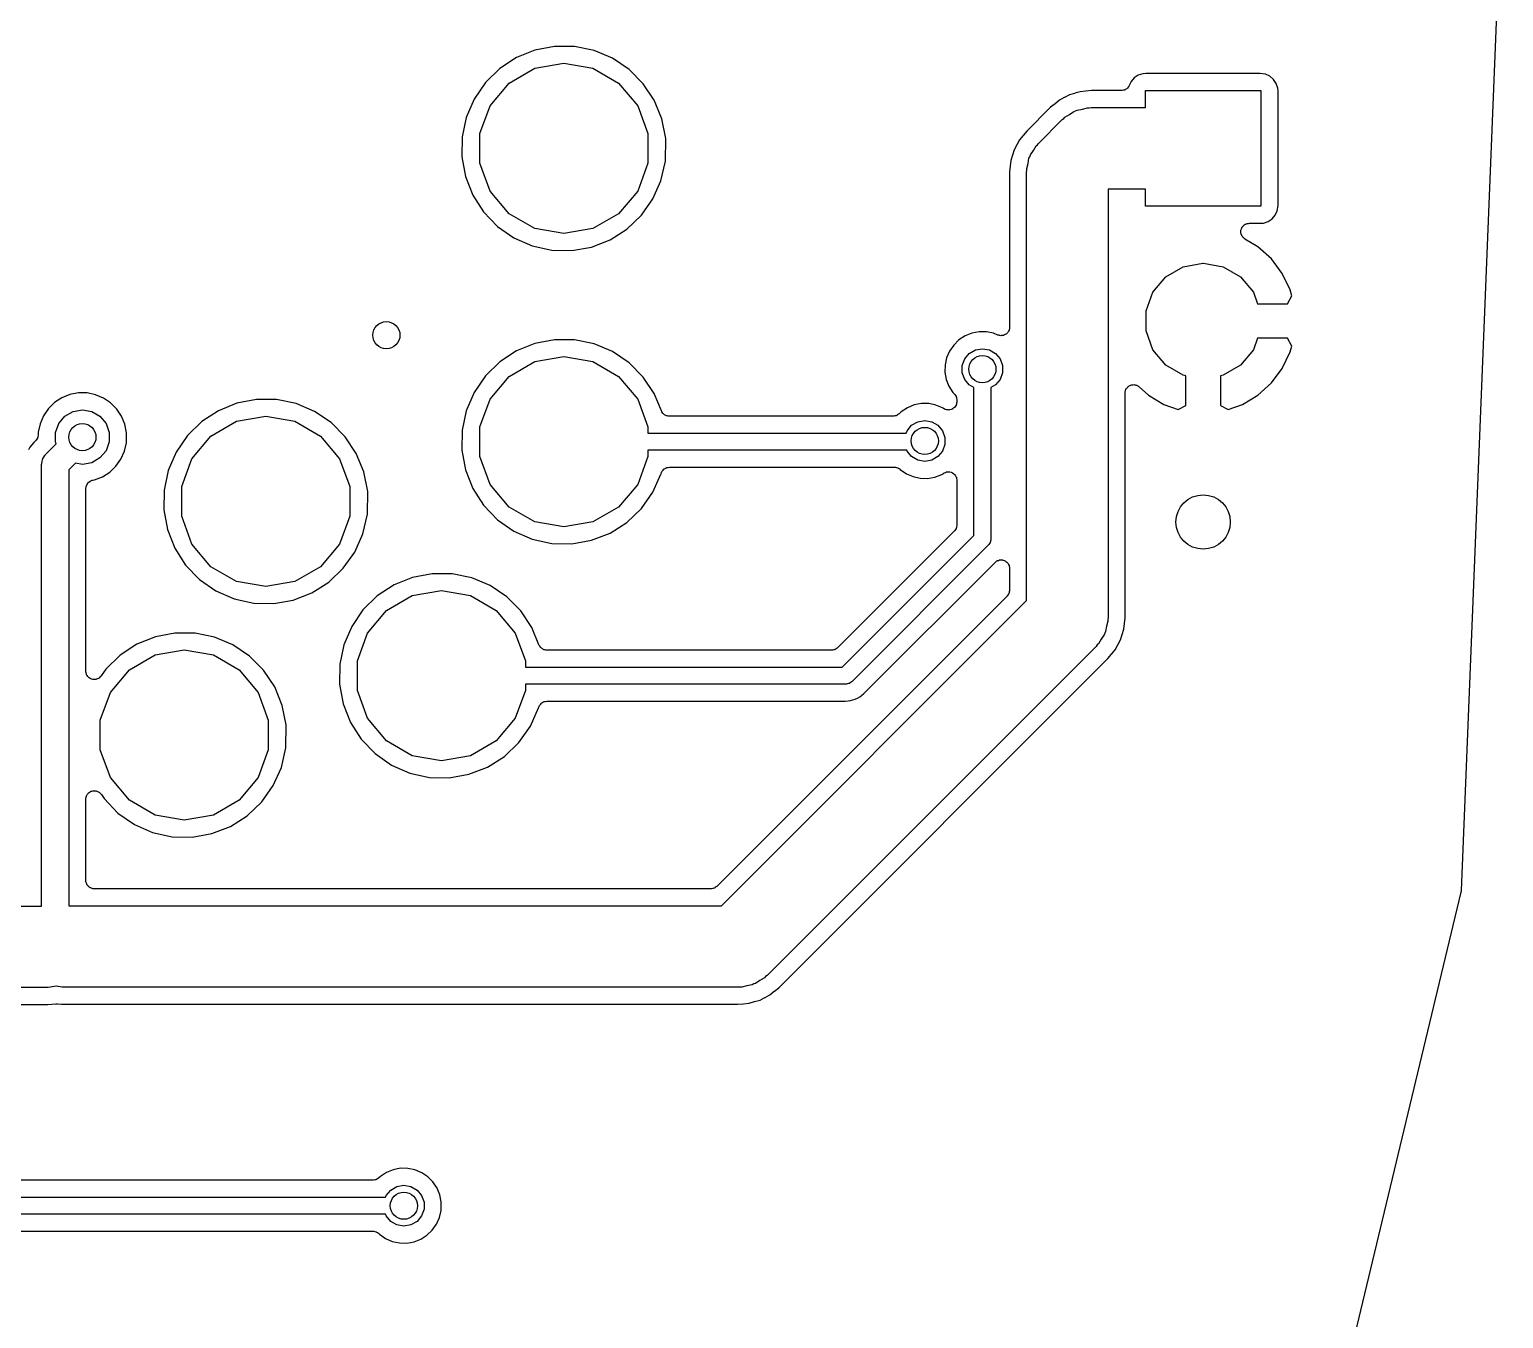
# Model space of a CAD drawing. Extents: x 70 to 229, y -105 to -40.
# Drawn here: x 207.72 to 229.42, y -77.23 to -58.25 of the extents above; entities that cross this region are included whole.
import ezdxf

# ---------------------------------------------------------------- set-up
doc = ezdxf.new("R2010")
doc.units = 0
doc.header["$MEASUREMENT"] = 0
doc.layers.add('BLACK', color=7, linetype='CONTINUOUS')

msp = doc.modelspace()

# ---------------------------------------------------------------- linework, layer by layer
at = {"layer": 'Black'}
for p, q in [((229.422, -55.4354), (228.8, -70.9247)), ((215.162, -58.5541), (214.89, -58.6643)), ((215.451, -58.4989), (215.162, -58.5541)), ((215.746, -58.501), (215.451, -58.4989)), ((216.034, -58.5601), (215.746, -58.501)), ((216.305, -58.6741), (216.034, -58.5601)), ((214.89, -58.6643), (214.644, -58.8253)), ((215.159, -58.8209), (215.588, -58.7452)), ((215.588, -58.7452), (216.017, -58.8209)), ((216.549, -58.8386), (216.305, -58.6741)), ((214.644, -58.8253), (214.433, -59.0311)), ((214.781, -59.0388), (215.159, -58.8209)), ((216.017, -58.8209), (216.395, -59.0388)), ((216.756, -59.0474), (216.549, -58.8386)), ((223.938, -59.0159), (223.911, -59.0764)), ((223.984, -58.9623), (223.938, -59.0159)), ((224.043, -58.9235), (223.984, -58.9623)), ((224.114, -58.9015), (224.043, -58.9235)), ((224.155, -58.8982), (224.114, -58.9015)), ((225.841, -58.8982), (224.155, -58.8982)), ((225.92, -58.9094), (225.841, -58.8982)), ((225.984, -58.9383), (225.92, -58.9094)), ((226.038, -58.9841), (225.984, -58.9383)), ((226.077, -59.0429), (226.038, -58.9841)), ((214.433, -59.0311), (214.267, -59.2739)), ((214.501, -59.3726), (214.781, -59.0388)), ((216.395, -59.0388), (216.675, -59.3726)), ((216.919, -59.2924), (216.756, -59.0474)), ((223.03, -59.2126), (222.958, -59.2512)), ((223.109, -59.1896), (223.03, -59.2126)), ((223.11, -59.1893), (223.109, -59.1896)), ((223.111, -59.1892), (223.11, -59.1893)), ((223.189, -59.1655), (223.111, -59.1892)), ((223.271, -59.1583), (223.189, -59.1655)), ((223.272, -59.1581), (223.271, -59.1583)), ((223.273, -59.1582), (223.272, -59.1581)), ((223.356, -59.15), (223.273, -59.1582)), ((223.797, -59.15), (223.356, -59.15)), ((223.803, -59.1489), (223.797, -59.15)), ((223.81, -59.1494), (223.803, -59.1489)), ((223.825, -59.1452), (223.81, -59.1494)), ((223.84, -59.1425), (223.825, -59.1452)), ((223.845, -59.1393), (223.84, -59.1425)), ((223.851, -59.1376), (223.845, -59.1393)), ((223.864, -59.1285), (223.851, -59.1376)), ((223.877, -59.1208), (223.864, -59.1285)), ((223.882, -59.1159), (223.877, -59.1208)), ((223.887, -59.1122), (223.882, -59.1159)), ((223.895, -59.0994), (223.887, -59.1122)), ((223.905, -59.0875), (223.895, -59.0994)), ((223.908, -59.0816), (223.905, -59.0875)), ((223.911, -59.0764), (223.908, -59.0816)), ((224.15, -59.4), (224.15, -59.15)), ((224.15, -59.15), (225.85, -59.15)), ((225.85, -59.15), (225.85, -60.85)), ((226.099, -59.114), (226.077, -59.0429)), ((226.102, -59.155), (226.099, -59.114)), ((226.102, -60.8412), (226.102, -59.155)), ((214.267, -59.2739), (214.151, -59.5442)), ((214.352, -59.7821), (214.501, -59.3726)), ((216.675, -59.3726), (216.824, -59.7821)), ((217.031, -59.5644), (216.919, -59.2924)), ((222.749, -59.3993), (222.403, -59.7446)), ((222.751, -59.3973), (222.749, -59.3993)), ((222.753, -59.3946), (222.751, -59.3971)), ((222.751, -59.3971), (222.751, -59.3972)), ((222.751, -59.3972), (222.751, -59.3973)), ((222.819, -59.3425), (222.753, -59.3946)), ((222.82, -59.3417), (222.819, -59.342)), ((222.819, -59.342), (222.819, -59.3425)), ((222.883, -59.2897), (222.82, -59.3417)), ((222.956, -59.2518), (222.883, -59.2897)), ((222.957, -59.2514), (222.956, -59.2518)), ((222.958, -59.2512), (222.957, -59.2514)), ((223.032, -59.5012), (223.096, -59.4562)), ((223.096, -59.4562), (223.122, -59.4494)), ((223.122, -59.4494), (223.145, -59.4362)), ((223.145, -59.4362), (223.222, -59.4226)), ((223.222, -59.4226), (223.298, -59.4023)), ((223.298, -59.4023), (223.324, -59.4046)), ((223.324, -59.4046), (223.35, -59.4)), ((223.35, -59.4), (224.15, -59.4)), ((214.151, -59.5442), (214.09, -59.832)), ((217.088, -59.852), (217.031, -59.5644)), ((222.576, -59.9257), (222.926, -59.5757)), ((222.926, -59.5757), (222.947, -59.5606)), ((222.947, -59.5606), (222.964, -59.5404)), ((222.964, -59.5404), (223.032, -59.5012)), ((214.09, -59.832), (214.086, -60.1261)), ((214.352, -60.2179), (214.352, -59.7821)), ((216.824, -59.7821), (216.824, -60.2179)), ((217.083, -60.1898), (217.088, -59.852)), ((222.296, -59.8735), (222.257, -59.946)), ((222.349, -59.8105), (222.296, -59.8735)), ((222.35, -59.8099), (222.349, -59.8105)), ((222.403, -59.7446), (222.35, -59.8094)), ((222.35, -59.8094), (222.35, -59.8099)), ((222.193, -60.0992), (222.168, -60.1777)), ((222.217, -60.0193), (222.193, -60.098)), ((222.193, -60.098), (222.193, -60.0985)), ((222.193, -60.0985), (222.193, -60.0992)), ((222.257, -59.9471), (222.217, -60.0193)), ((222.257, -59.946), (222.257, -59.9465)), ((222.257, -59.9465), (222.257, -59.9471)), ((222.449, -60.1219), (222.456, -60.0964)), ((222.456, -60.0964), (222.501, -60.0322)), ((222.501, -60.0322), (222.54, -59.9643)), ((222.54, -59.9643), (222.561, -59.9474)), ((222.561, -59.9474), (222.576, -59.9257)), ((214.086, -60.1261), (214.139, -60.4155)), ((214.501, -60.6274), (214.352, -60.2179)), ((216.824, -60.2179), (216.675, -60.6274)), ((217.018, -60.4758), (217.083, -60.1898)), ((222.159, -60.2607), (222.15, -60.3438)), ((222.16, -60.2594), (222.159, -60.2601)), ((222.159, -60.2601), (222.159, -60.2607)), ((222.168, -60.1777), (222.16, -60.2594)), ((222.4, -60.35), (222.405, -60.324)), ((222.402, -60.2977), (222.423, -60.222)), ((222.405, -60.324), (222.402, -60.2977)), ((222.423, -60.222), (222.436, -60.1448)), ((222.436, -60.1448), (222.449, -60.1219)), ((214.139, -60.4155), (214.247, -60.689)), ((216.899, -60.7445), (217.018, -60.4758)), ((222.15, -60.3438), (222.15, -60.3473)), ((222.15, -60.3473), (222.15, -60.3475)), ((222.15, -60.3475), (222.15, -60.3476)), ((222.15, -60.3476), (222.15, -60.3505)), ((222.15, -60.3505), (222.15, -62.6334)), ((222.4, -66.6575), (222.4, -60.35)), ((214.247, -60.689), (214.407, -60.9362)), ((214.781, -60.9612), (214.501, -60.6274)), ((216.675, -60.6274), (216.395, -60.9612)), ((216.729, -60.9849), (216.899, -60.7445)), ((224.15, -60.6), (223.6, -60.6)), ((223.6, -60.6), (223.6, -66.906)), ((224.15, -60.85), (224.15, -60.6)), ((214.407, -60.9362), (214.611, -61.1478)), ((215.159, -61.1791), (214.781, -60.9612)), ((216.395, -60.9612), (216.017, -61.1791)), ((225.85, -60.85), (224.15, -60.85)), ((226.062, -60.9841), (226.091, -60.9198)), ((226.091, -60.9198), (226.102, -60.8412)), ((214.611, -61.1478), (214.853, -61.3157)), ((215.588, -61.2548), (215.159, -61.1791)), ((216.017, -61.1791), (215.588, -61.2548)), ((216.268, -61.3454), (216.516, -61.1877)), ((216.516, -61.1877), (216.729, -60.9849)), ((225.557, -61.2051), (225.561, -61.194)), ((225.561, -61.194), (225.563, -61.1823)), ((225.563, -61.1823), (225.568, -61.1737)), ((225.568, -61.1737), (225.571, -61.1643)), ((225.571, -61.1643), (225.579, -61.1552)), ((225.579, -61.1552), (225.585, -61.145)), ((225.585, -61.145), (225.593, -61.1387)), ((225.593, -61.1387), (225.599, -61.1311)), ((225.599, -61.1311), (225.61, -61.1251)), ((225.61, -61.1251), (225.619, -61.1176)), ((225.619, -61.1176), (225.628, -61.1144)), ((225.628, -61.1144), (225.637, -61.1094)), ((225.637, -61.1094), (225.649, -61.1073)), ((225.649, -61.1073), (225.66, -61.1034)), ((225.66, -61.1034), (225.67, -61.1035)), ((225.67, -61.1035), (225.68, -61.1018)), ((225.68, -61.1018), (225.845, -61.1018)), ((225.845, -61.1018), (225.886, -61.0985)), ((225.886, -61.0985), (225.957, -61.0765)), ((225.957, -61.0765), (226.016, -61.0377)), ((226.016, -61.0377), (226.062, -60.9841)), ((214.853, -61.3157), (215.122, -61.4335)), ((215.993, -61.4517), (216.268, -61.3454)), ((225.555, -61.2249), (225.557, -61.2151)), ((225.557, -61.2366), (225.555, -61.2249)), ((225.557, -61.2151), (225.557, -61.2051)), ((225.557, -61.2485), (225.557, -61.2366)), ((225.56, -61.2579), (225.557, -61.2485)), ((225.562, -61.2678), (225.56, -61.2579)), ((225.567, -61.2782), (225.562, -61.2678)), ((225.571, -61.2893), (225.567, -61.2782)), ((225.578, -61.297), (225.571, -61.2893)), ((225.583, -61.3057), (225.578, -61.297)), ((225.592, -61.3135), (225.583, -61.3057)), ((225.599, -61.3226), (225.592, -61.3135)), ((225.608, -61.3276), (225.599, -61.3226)), ((225.615, -61.3341), (225.608, -61.3276)), ((225.807, -61.4487), (225.615, -61.3341)), ((215.122, -61.4335), (215.41, -61.4967)), ((215.41, -61.4967), (215.704, -61.5028)), ((215.704, -61.5028), (215.993, -61.4517)), ((226.005, -61.6272), (225.807, -61.4487)), ((226.163, -61.8407), (226.005, -61.6272)), ((224.45, -61.8889), (224.706, -61.7413)), ((224.706, -61.7413), (224.997, -61.69)), ((224.997, -61.69), (225.003, -61.69)), ((225.003, -61.69), (225.294, -61.7413)), ((225.294, -61.7413), (225.55, -61.8889)), ((226.279, -62.0838), (226.163, -61.8407)), ((224.261, -62.115), (224.45, -61.8889)), ((225.55, -61.8889), (225.739, -62.115)), ((224.16, -62.3924), (224.261, -62.115)), ((225.739, -62.115), (225.802, -62.286)), ((226.243, -62.286), (226.305, -62.1687)), ((226.305, -62.1687), (226.279, -62.0838)), ((224.16, -62.6876), (224.16, -62.3924)), ((225.802, -62.286), (226.243, -62.286)), ((221.7, -62.6996), (221.594, -62.7198)), ((221.808, -62.7004), (221.7, -62.6996)), ((221.913, -62.722), (221.808, -62.7004)), ((222.121, -62.7137), (222.11, -62.7227)), ((222.125, -62.7069), (222.121, -62.7137)), ((222.13, -62.7011), (222.125, -62.7069)), ((222.135, -62.6882), (222.13, -62.7011)), ((222.142, -62.6761), (222.135, -62.6882)), ((222.144, -62.6683), (222.142, -62.6761)), ((222.147, -62.661), (222.144, -62.6683)), ((222.148, -62.6471), (222.147, -62.661)), ((222.15, -62.6334), (222.148, -62.6471)), ((224.261, -62.965), (224.16, -62.6876)), ((215.162, -62.8721), (214.89, -62.9823)), ((215.451, -62.8169), (215.162, -62.8721)), ((215.746, -62.819), (215.451, -62.8169)), ((216.034, -62.8781), (215.746, -62.819)), ((216.305, -62.9921), (216.034, -62.8781)), ((221.327, -62.8948), (221.266, -62.9838)), ((221.404, -62.8193), (221.327, -62.8948)), ((221.494, -62.7602), (221.404, -62.8193)), ((221.594, -62.7198), (221.494, -62.7602)), ((221.977, -62.7486), (221.913, -62.722)), ((221.99, -62.7517), (221.977, -62.7486)), ((222.003, -62.7565), (221.99, -62.7517)), ((222.011, -62.7565), (222.003, -62.7565)), ((222.019, -62.7582), (222.011, -62.7565)), ((222.033, -62.7565), (222.019, -62.7582)), ((222.047, -62.7565), (222.033, -62.7565)), ((222.054, -62.7538), (222.047, -62.7565)), ((222.062, -62.7528), (222.054, -62.7538)), ((222.074, -62.7464), (222.062, -62.7528)), ((222.087, -62.7416), (222.074, -62.7464)), ((222.094, -62.7365), (222.087, -62.7416)), ((222.101, -62.7329), (222.094, -62.7365)), ((222.11, -62.7227), (222.101, -62.7329)), ((225.802, -62.794), (225.739, -62.965)), ((226.243, -62.794), (225.802, -62.794)), ((226.305, -62.9113), (226.243, -62.794)), ((226.279, -62.9962), (226.305, -62.9113)), ((214.644, -63.1433), (214.433, -63.3491)), ((214.89, -62.9823), (214.644, -63.1433)), ((214.781, -63.3568), (215.159, -63.1389)), ((215.159, -63.1389), (215.588, -63.0632)), ((215.588, -63.0632), (216.017, -63.1389)), ((216.017, -63.1389), (216.395, -63.3568)), ((216.549, -63.1566), (216.305, -62.9921)), ((221.223, -63.0829), (221.201, -63.1884)), ((221.266, -62.9838), (221.223, -63.0829)), ((221.453, -63.1977), (221.489, -63.0994)), ((221.489, -63.0994), (221.556, -63.0193)), ((221.556, -63.0193), (221.647, -62.967)), ((221.647, -62.967), (221.75, -62.9489)), ((221.75, -62.9489), (221.853, -62.967)), ((221.853, -62.967), (221.944, -63.0193)), ((221.944, -63.0193), (222.011, -63.0994)), ((222.011, -63.0994), (222.047, -63.1977)), ((224.45, -63.1911), (224.261, -62.965)), ((225.739, -62.965), (225.55, -63.1911)), ((226.163, -63.2393), (226.279, -62.9962)), ((214.433, -63.3491), (214.267, -63.5919)), ((214.501, -63.6906), (214.781, -63.3568)), ((216.395, -63.3568), (216.675, -63.6906)), ((216.756, -63.3654), (216.549, -63.1566)), ((216.919, -63.6104), (216.756, -63.3654)), ((221.201, -63.1884), (221.199, -63.2962)), ((221.199, -63.2962), (221.219, -63.4023)), ((221.453, -63.3023), (221.453, -63.1977)), ((221.489, -63.4006), (221.453, -63.3023)), ((222.047, -63.3023), (222.011, -63.4006)), ((222.047, -63.1977), (222.047, -63.3023)), ((224.706, -63.3387), (224.45, -63.1911)), ((224.746, -63.3458), (224.706, -63.3387)), ((224.746, -63.7834), (224.746, -63.3458)), ((225.294, -63.3387), (225.254, -63.3458)), ((225.254, -63.3458), (225.254, -63.7834)), ((225.55, -63.1911), (225.294, -63.3387)), ((226.005, -63.4528), (226.163, -63.2393)), ((221.219, -63.4023), (221.258, -63.5026)), ((221.258, -63.5026), (221.317, -63.5933)), ((221.556, -63.4807), (221.489, -63.4006)), ((221.625, -63.5203), (221.556, -63.4807)), ((221.625, -63.6743), (221.625, -63.5203)), ((221.944, -63.4807), (221.875, -63.5203)), ((221.875, -63.5203), (221.875, -63.6743)), ((222.011, -63.4006), (221.944, -63.4807)), ((223.852, -63.5899), (223.853, -63.5767)), ((223.853, -63.5767), (223.856, -63.5687)), ((223.856, -63.5687), (223.858, -63.5602)), ((223.858, -63.5602), (223.864, -63.5487)), ((223.864, -63.5487), (223.869, -63.5365)), ((223.869, -63.5365), (223.875, -63.5301)), ((223.875, -63.5301), (223.879, -63.5226)), ((223.879, -63.5226), (223.889, -63.5141)), ((223.889, -63.5141), (223.898, -63.5043)), ((223.898, -63.5043), (223.906, -63.5002)), ((223.906, -63.5002), (223.912, -63.4947)), ((223.912, -63.4947), (223.925, -63.4901)), ((223.925, -63.4901), (223.937, -63.484)), ((223.937, -63.484), (223.945, -63.4828)), ((223.945, -63.4828), (223.953, -63.4798)), ((223.953, -63.4798), (223.967, -63.4798)), ((223.967, -63.4798), (223.98, -63.478)), ((223.98, -63.478), (223.988, -63.4798)), ((223.988, -63.4798), (223.997, -63.4798)), ((223.997, -63.4798), (224.009, -63.4843)), ((224.009, -63.4843), (224.022, -63.4871)), ((224.022, -63.4871), (224.029, -63.4917)), ((224.029, -63.4917), (224.037, -63.4947)), ((224.037, -63.4947), (224.048, -63.5032)), ((224.048, -63.5032), (224.059, -63.5102)), ((224.059, -63.5102), (224.193, -63.6313)), ((225.807, -63.6313), (226.005, -63.4528)), ((208.091, -63.741), (208, -63.8302)), ((208.197, -63.6712), (208.091, -63.741)), ((208.316, -63.6234), (208.197, -63.6712)), ((208.441, -63.5995), (208.316, -63.6234)), ((208.568, -63.6004), (208.441, -63.5995)), ((208.693, -63.6261), (208.568, -63.6004)), ((208.811, -63.6755), (208.693, -63.6261)), ((208.916, -63.7467), (208.811, -63.6755)), ((209.006, -63.8372), (208.916, -63.7467)), ((210.774, -63.7511), (210.502, -63.8613)), ((211.063, -63.6959), (210.774, -63.7511)), ((211.358, -63.698), (211.063, -63.6959)), ((211.646, -63.7571), (211.358, -63.698)), ((211.917, -63.8711), (211.646, -63.7571)), ((214.267, -63.5919), (214.151, -63.8622)), ((214.352, -64.1001), (214.501, -63.6906)), ((216.675, -63.6906), (216.824, -64.1001)), ((217.024, -63.8656), (216.919, -63.6104)), ((220.746, -63.7764), (220.646, -63.8168)), ((220.852, -63.7561), (220.746, -63.7764)), ((220.96, -63.7569), (220.852, -63.7561)), ((221.065, -63.7786), (220.96, -63.7569)), ((221.165, -63.8204), (221.065, -63.7786)), ((221.317, -63.5933), (221.34, -63.6171)), ((221.34, -63.6171), (221.342, -63.6208)), ((221.342, -63.6208), (221.346, -63.6236)), ((221.346, -63.6236), (221.354, -63.6387)), ((221.354, -63.7924), (221.346, -63.8075)), ((221.354, -63.6387), (221.364, -63.6531)), ((221.364, -63.778), (221.354, -63.7924)), ((221.364, -63.6531), (221.365, -63.6574)), ((221.365, -63.7737), (221.364, -63.778)), ((221.365, -63.6574), (221.367, -63.6612)), ((221.367, -63.7699), (221.365, -63.7737)), ((221.367, -63.6612), (221.37, -63.6784)), ((221.37, -63.7527), (221.367, -63.7699)), ((221.37, -63.6784), (221.375, -63.6953)), ((221.375, -63.7358), (221.37, -63.7527)), ((221.375, -63.6953), (221.374, -63.6996)), ((221.374, -63.6996), (221.375, -63.704)), ((221.375, -63.7271), (221.374, -63.7315)), ((221.374, -63.7315), (221.375, -63.7358)), ((221.375, -63.704), (221.375, -63.7271)), ((221.625, -65.6982), (221.625, -63.6743)), ((221.875, -63.6743), (221.875, -65.75)), ((223.85, -63.6029), (223.852, -63.5899)), ((223.85, -66.9055), (223.85, -63.6029)), ((224.193, -63.6313), (224.421, -63.7678)), ((224.421, -63.7678), (224.632, -63.8429)), ((224.632, -63.8429), (224.746, -63.7834)), ((225.254, -63.7834), (225.368, -63.8429)), ((225.368, -63.8429), (225.579, -63.7678)), ((225.579, -63.7678), (225.807, -63.6313)), ((207.928, -63.9353), (207.877, -64.0525)), ((208, -63.8302), (207.928, -63.9353)), ((208.152, -64.0492), (208.242, -63.9424)), ((208.242, -63.9424), (208.363, -63.8727)), ((208.363, -63.8727), (208.5, -63.8485)), ((208.5, -63.8485), (208.637, -63.8727)), ((208.637, -63.8727), (208.758, -63.9424)), ((208.758, -63.9424), (208.848, -64.0492)), ((209.077, -63.9434), (209.006, -63.8372)), ((209.125, -64.0612), (209.077, -63.9434)), ((210.502, -63.8613), (210.256, -64.0223)), ((210.393, -64.2358), (210.771, -64.0179)), ((210.771, -64.0179), (211.2, -63.9422)), ((211.2, -63.9422), (211.629, -64.0179)), ((211.629, -64.0179), (212.007, -64.2358)), ((212.161, -64.0356), (211.917, -63.8711)), ((214.151, -63.8622), (214.09, -64.15)), ((217.029, -63.8727), (217.024, -63.8656)), ((217.031, -63.8805), (217.029, -63.8727)), ((217.04, -63.8909), (217.031, -63.8805)), ((217.047, -63.9023), (217.04, -63.8909)), ((217.054, -63.9074), (217.047, -63.9023)), ((217.059, -63.9138), (217.054, -63.9074)), ((217.071, -63.9205), (217.059, -63.9138)), ((217.082, -63.9288), (217.071, -63.9205)), ((217.09, -63.9313), (217.082, -63.9288)), ((217.097, -63.9355), (217.09, -63.9313)), ((217.11, -63.9378), (217.097, -63.9355)), ((217.123, -63.9419), (217.11, -63.9378)), ((217.131, -63.9416), (217.123, -63.9419)), ((217.14, -63.943), (217.131, -63.9416)), ((220.436, -63.943), (217.14, -63.943)), ((220.441, -63.9422), (220.436, -63.943)), ((220.446, -63.9426), (220.441, -63.9422)), ((220.462, -63.9384), (220.446, -63.9426)), ((220.479, -63.9355), (220.462, -63.9384)), ((220.483, -63.933), (220.479, -63.9355)), ((220.488, -63.9318), (220.483, -63.933)), ((220.502, -63.9222), (220.488, -63.9318)), ((220.516, -63.9138), (220.502, -63.9222)), ((220.519, -63.91), (220.516, -63.9138)), ((220.523, -63.9073), (220.519, -63.91)), ((220.556, -63.8758), (220.523, -63.9073)), ((220.646, -63.8168), (220.556, -63.8758)), ((220.799, -64.0236), (220.902, -64.0054)), ((220.902, -64.0054), (221.005, -64.0236)), ((221.18, -63.8308), (221.165, -63.8204)), ((221.184, -63.8325), (221.18, -63.8308)), ((221.188, -63.8354), (221.184, -63.8325)), ((221.204, -63.8413), (221.188, -63.8354)), ((221.22, -63.8484), (221.204, -63.8413)), ((221.224, -63.8487), (221.22, -63.8484)), ((221.228, -63.8502), (221.224, -63.8487)), ((221.246, -63.8502), (221.228, -63.8502)), ((221.263, -63.8514), (221.246, -63.8502)), ((221.267, -63.8502), (221.263, -63.8514)), ((221.272, -63.8502), (221.267, -63.8502)), ((221.288, -63.8443), (221.272, -63.8502)), ((221.305, -63.8395), (221.288, -63.8443)), ((221.308, -63.8369), (221.305, -63.8395)), ((221.312, -63.8354), (221.308, -63.8369)), ((221.326, -63.8242), (221.312, -63.8354)), ((221.34, -63.814), (221.326, -63.8242)), ((221.342, -63.8103), (221.34, -63.814)), ((221.346, -63.8075), (221.342, -63.8103)), ((207.85, -64.2223), (207.846, -64.2389)), ((207.851, -64.1772), (207.85, -64.2131)), ((207.85, -64.2131), (207.85, -64.2177)), ((207.85, -64.2177), (207.85, -64.2223)), ((207.877, -64.0525), (207.851, -64.1772)), ((208.105, -64.1803), (208.152, -64.0492)), ((208.105, -64.3197), (208.105, -64.1803)), ((208.848, -64.0492), (208.895, -64.1803)), ((208.895, -64.1803), (208.895, -64.3197)), ((209.15, -64.1854), (209.125, -64.0612)), ((209.148, -64.3327), (209.15, -64.1854)), ((210.045, -64.2281), (209.879, -64.4709)), ((210.256, -64.0223), (210.045, -64.2281)), ((212.368, -64.2444), (212.161, -64.0356)), ((214.09, -64.15), (214.086, -64.4441)), ((214.352, -64.5359), (214.352, -64.1001)), ((216.824, -64.1001), (216.824, -64.193)), ((216.824, -64.193), (220.628, -64.193)), ((220.628, -64.193), (220.641, -64.156)), ((220.641, -64.156), (220.708, -64.0759)), ((220.708, -64.0759), (220.799, -64.0236)), ((221.005, -64.0236), (221.095, -64.0759)), ((221.095, -64.0759), (221.163, -64.156)), ((221.163, -64.156), (221.198, -64.2542)), ((207.728, -64.3979), (207.707, -64.436)), ((207.755, -64.3648), (207.728, -64.3979)), ((207.756, -64.3642), (207.755, -64.3648)), ((207.786, -64.3275), (207.756, -64.3638)), ((207.756, -64.3638), (207.756, -64.3642)), ((207.814, -64.2998), (207.786, -64.3275)), ((207.816, -64.296), (207.814, -64.2998)), ((207.82, -64.2931), (207.816, -64.296)), ((207.829, -64.2783), (207.82, -64.2931)), ((207.839, -64.2642), (207.829, -64.2783)), ((207.84, -64.2598), (207.839, -64.2642)), ((207.842, -64.2558), (207.84, -64.2598)), ((207.846, -64.2389), (207.842, -64.2558)), ((207.959, -64.5086), (208.116, -64.3511)), ((208.116, -64.3511), (208.105, -64.3197)), ((208.848, -64.4508), (208.758, -64.5576)), ((208.895, -64.3197), (208.848, -64.4508)), ((209.12, -64.4562), (209.148, -64.3327)), ((210.113, -64.5696), (210.393, -64.2358)), ((212.007, -64.2358), (212.287, -64.5696)), ((212.531, -64.4894), (212.368, -64.2444)), ((214.086, -64.4441), (214.139, -64.7335)), ((220.636, -64.443), (216.824, -64.443)), ((216.824, -64.443), (216.824, -64.5359)), ((220.641, -64.4571), (220.636, -64.443)), ((221.198, -64.3588), (221.163, -64.4571)), ((221.198, -64.2542), (221.198, -64.3588)), ((207.9, -64.65), (207.902, -64.6413)), ((207.9, -71.155), (207.9, -64.65)), ((207.901, -64.6326), (207.908, -64.6073)), ((207.902, -64.6413), (207.901, -64.6326)), ((207.908, -64.6073), (207.912, -64.5816)), ((207.912, -64.5816), (207.916, -64.574)), ((207.916, -64.574), (207.919, -64.5655)), ((207.919, -64.5655), (207.934, -64.5441)), ((207.934, -64.5441), (207.947, -64.5214)), ((207.947, -64.5214), (207.954, -64.5158)), ((207.954, -64.5158), (207.959, -64.5086)), ((208.399, -64.6337), (208.3, -64.7328)), ((208.5, -64.6515), (208.399, -64.6337)), ((208.637, -64.6273), (208.5, -64.6515)), ((208.758, -64.5576), (208.637, -64.6273)), ((208.994, -64.6768), (209.068, -64.5726)), ((209.068, -64.5726), (209.12, -64.4562)), ((209.879, -64.4709), (209.763, -64.7412)), ((209.964, -64.9791), (210.113, -64.5696)), ((212.287, -64.5696), (212.436, -64.9791)), ((212.643, -64.7614), (212.531, -64.4894)), ((214.501, -64.9454), (214.352, -64.5359)), ((216.824, -64.5359), (216.675, -64.9454)), ((220.708, -64.5372), (220.641, -64.4571)), ((220.799, -64.5895), (220.708, -64.5372)), ((220.902, -64.6077), (220.799, -64.5895)), ((221.005, -64.5895), (220.902, -64.6077)), ((221.095, -64.5372), (221.005, -64.5895)), ((221.163, -64.4571), (221.095, -64.5372)), ((208.3, -64.7328), (208.3, -71.15)), ((208.613, -64.8979), (208.645, -64.8859)), ((208.645, -64.8859), (208.653, -64.883)), ((208.653, -64.883), (208.676, -64.8791)), ((208.653, -64.883), (208.653, -64.883)), ((208.676, -64.8791), (208.794, -64.833)), ((208.794, -64.833), (208.902, -64.7647)), ((208.902, -64.7647), (208.994, -64.6768)), ((209.763, -64.7412), (209.702, -65.029)), ((212.7, -65.049), (212.643, -64.7614)), ((214.139, -64.7335), (214.247, -65.007)), ((216.899, -65.0625), (217.018, -64.7938)), ((217.018, -64.7938), (217.019, -64.7903)), ((217.019, -64.7903), (217.026, -64.7731)), ((217.026, -64.7731), (217.033, -64.7555)), ((217.033, -64.7555), (217.035, -64.7531)), ((217.035, -64.7531), (217.036, -64.7503)), ((217.036, -64.7503), (217.049, -64.7366)), ((217.049, -64.7366), (217.061, -64.7222)), ((217.061, -64.7222), (217.063, -64.7207)), ((217.063, -64.7207), (217.065, -64.7184)), ((217.065, -64.7184), (217.082, -64.7099)), ((217.082, -64.7099), (217.098, -64.7005)), ((217.098, -64.7005), (217.101, -64.7)), ((217.101, -64.7), (217.104, -64.6986)), ((217.104, -64.6986), (217.122, -64.6962)), ((217.122, -64.6962), (217.141, -64.693)), ((217.141, -64.693), (220.457, -64.693)), ((220.457, -64.693), (220.464, -64.6941)), ((220.464, -64.6941), (220.47, -64.6937)), ((220.47, -64.6937), (220.485, -64.6979)), ((220.485, -64.6979), (220.5, -64.7005)), ((220.5, -64.7005), (220.506, -64.7038)), ((220.506, -64.7038), (220.512, -64.7057)), ((220.512, -64.7057), (220.525, -64.7146)), ((220.525, -64.7146), (220.538, -64.7222)), ((220.538, -64.7222), (220.54, -64.7247)), ((220.54, -64.7247), (220.632, -64.789)), ((220.632, -64.789), (220.731, -64.8322)), ((220.731, -64.8322), (220.836, -64.8553)), ((220.836, -64.8553), (220.944, -64.8576)), ((220.944, -64.8576), (221.05, -64.8388)), ((221.05, -64.8388), (221.151, -64.7998)), ((221.151, -64.7998), (221.183, -64.7796)), ((221.183, -64.7796), (221.185, -64.7785)), ((221.185, -64.7785), (221.188, -64.7768)), ((221.188, -64.7768), (221.205, -64.7703)), ((221.205, -64.7703), (221.223, -64.763)), ((221.223, -64.763), (221.226, -64.7629)), ((221.226, -64.7629), (221.228, -64.762)), ((221.228, -64.762), (221.247, -64.762)), ((221.247, -64.762), (221.267, -64.7612)), ((221.267, -64.7612), (221.269, -64.762)), ((221.269, -64.762), (221.272, -64.762)), ((221.272, -64.762), (221.29, -64.7685)), ((221.29, -64.7685), (221.308, -64.7743)), ((221.308, -64.7743), (221.31, -64.7759)), ((221.31, -64.7759), (221.312, -64.7768)), ((221.312, -64.7768), (221.327, -64.7891)), ((221.327, -64.7891), (221.342, -64.8008)), ((221.342, -64.8008), (221.344, -64.803)), ((221.344, -64.803), (221.346, -64.8048)), ((221.346, -64.8048), (221.355, -64.8213)), ((221.355, -64.8213), (221.366, -64.8375)), ((221.366, -64.8375), (221.366, -64.84)), ((221.366, -64.84), (221.367, -64.8423)), ((221.367, -64.8423), (221.371, -64.8612)), ((221.371, -64.8612), (221.375, -64.8799)), ((221.375, -64.8799), (221.375, -64.8825)), ((221.375, -64.8825), (221.375, -64.8851)), ((221.375, -64.8851), (221.375, -65.5429)), ((208.55, -65.0061), (208.558, -64.9634)), ((208.55, -65.3336), (208.55, -65.0061)), ((208.558, -64.9634), (208.579, -64.9258)), ((208.579, -64.9257), (208.613, -64.8979)), ((208.579, -64.9258), (208.579, -64.9257)), ((209.702, -65.029), (209.698, -65.3231)), ((209.964, -65.4149), (209.964, -64.9791)), ((212.436, -64.9791), (212.436, -65.4149)), ((212.695, -65.3868), (212.7, -65.049)), ((214.247, -65.007), (214.407, -65.2542)), ((214.781, -65.2792), (214.501, -64.9454)), ((216.675, -64.9454), (216.395, -65.2792)), ((216.729, -65.3029), (216.899, -65.0625)), ((214.407, -65.2542), (214.611, -65.4658)), ((215.159, -65.4971), (214.781, -65.2792)), ((216.395, -65.2792), (216.017, -65.4971)), ((216.516, -65.5057), (216.729, -65.3029)), ((208.55, -67.6947), (208.55, -65.3336)), ((209.698, -65.3231), (209.751, -65.6125)), ((210.113, -65.8244), (209.964, -65.4149)), ((212.436, -65.4149), (212.287, -65.8244)), ((212.63, -65.6728), (212.695, -65.3868)), ((214.611, -65.4658), (214.853, -65.6337)), ((215.588, -65.5728), (215.159, -65.4971)), ((216.017, -65.4971), (215.588, -65.5728)), ((216.268, -65.6634), (216.516, -65.5057)), ((209.751, -65.6125), (209.859, -65.886)), ((212.511, -65.9415), (212.63, -65.6728)), ((214.853, -65.6337), (215.122, -65.7515)), ((215.122, -65.7515), (215.41, -65.8147)), ((215.993, -65.7697), (216.268, -65.6634)), ((221.338, -65.6313), (219.619, -67.3504)), ((219.686, -67.637), (221.625, -65.6982)), ((221.342, -65.6268), (221.338, -65.6313)), ((221.346, -65.6232), (221.342, -65.6268)), ((221.354, -65.6091), (221.346, -65.6232)), ((221.363, -65.5957), (221.354, -65.6091)), ((221.365, -65.5904), (221.363, -65.5957)), ((221.367, -65.5856), (221.365, -65.5904)), ((221.37, -65.5696), (221.367, -65.5856)), ((221.375, -65.5538), (221.37, -65.5696)), ((221.375, -65.5429), (221.374, -65.5483)), ((221.374, -65.5483), (221.375, -65.5538)), ((221.875, -65.75), (221.874, -65.7554)), ((209.859, -65.886), (210.019, -66.1332)), ((210.393, -66.1582), (210.113, -65.8244)), ((212.287, -65.8244), (212.007, -66.1582)), ((212.341, -66.1819), (212.511, -65.9415)), ((215.41, -65.8147), (215.704, -65.8208)), ((215.704, -65.8208), (215.993, -65.7697)), ((221.838, -65.8384), (219.826, -67.8504)), ((221.842, -65.8339), (221.838, -65.8384)), ((221.846, -65.8303), (221.842, -65.8339)), ((221.854, -65.8162), (221.846, -65.8303)), ((221.863, -65.8028), (221.854, -65.8162)), ((221.865, -65.7975), (221.863, -65.8028)), ((221.867, -65.7928), (221.865, -65.7975)), ((221.87, -65.7767), (221.867, -65.7928)), ((221.875, -65.7609), (221.87, -65.7767)), ((221.874, -65.7554), (221.875, -65.7609)), ((210.019, -66.1332), (210.223, -66.3448)), ((210.771, -66.3761), (210.393, -66.1582)), ((212.007, -66.1582), (211.629, -66.3761)), ((212.128, -66.3847), (212.341, -66.1819)), ((220.004, -68.0268), (221.937, -66.0937)), ((221.937, -66.0937), (221.95, -66.0844)), ((221.95, -66.0844), (221.962, -66.0739)), ((221.962, -66.0739), (221.968, -66.072)), ((221.968, -66.072), (221.972, -66.0688)), ((221.972, -66.0688), (221.988, -66.0646)), ((221.988, -66.0646), (222.003, -66.059)), ((222.003, -66.059), (222.009, -66.059)), ((222.009, -66.059), (222.014, -66.0576)), ((222.014, -66.0576), (222.03, -66.059)), ((222.03, -66.059), (222.047, -66.059)), ((222.047, -66.059), (222.052, -66.0609)), ((222.052, -66.0609), (222.057, -66.0614)), ((222.057, -66.0614), (222.072, -66.0683)), ((222.072, -66.0683), (222.087, -66.0739)), ((222.087, -66.0739), (222.092, -66.0774)), ((222.092, -66.0774), (222.097, -66.0797)), ((222.097, -66.0797), (222.108, -66.0913)), ((222.108, -66.0913), (222.121, -66.1018)), ((222.121, -66.1018), (222.124, -66.1065)), ((222.124, -66.1065), (222.127, -66.1104)), ((222.127, -66.1104), (222.134, -66.1252)), ((222.134, -66.1252), (222.142, -66.1394)), ((222.142, -66.1394), (222.143, -66.1448)), ((222.143, -66.1448), (222.146, -66.1498)), ((222.146, -66.1498), (222.147, -66.166)), ((222.147, -66.166), (222.15, -66.1821)), ((222.15, -66.1821), (222.15, -66.5021)), ((210.223, -66.3448), (210.465, -66.5127)), ((211.2, -66.4518), (210.771, -66.3761)), ((211.629, -66.3761), (211.2, -66.4518)), ((211.88, -66.5424), (212.128, -66.3847)), ((213.36, -66.3161), (213.088, -66.4263)), ((213.649, -66.2609), (213.36, -66.3161)), ((213.944, -66.263), (213.649, -66.2609)), ((214.232, -66.3221), (213.944, -66.263)), ((214.503, -66.4361), (214.232, -66.3221)), ((210.465, -66.5127), (210.734, -66.6305)), ((211.605, -66.6487), (211.88, -66.5424)), ((212.842, -66.5873), (212.631, -66.7931)), ((213.088, -66.4263), (212.842, -66.5873)), ((212.979, -66.8008), (213.357, -66.5829)), ((213.357, -66.5829), (213.786, -66.5072)), ((213.786, -66.5072), (214.215, -66.5829)), ((214.215, -66.5829), (214.593, -66.8008)), ((214.747, -66.6006), (214.503, -66.4361)), ((214.954, -66.8094), (214.747, -66.6006)), ((222.113, -66.5905), (217.841, -70.8634)), ((222.117, -66.586), (222.113, -66.5905)), ((222.121, -66.5825), (222.117, -66.586)), ((222.129, -66.5683), (222.121, -66.5825)), ((222.138, -66.555), (222.129, -66.5683)), ((222.14, -66.5497), (222.138, -66.555)), ((222.142, -66.5449), (222.14, -66.5497)), ((222.145, -66.5288), (222.142, -66.5449)), ((222.15, -66.513), (222.145, -66.5288)), ((222.15, -66.5021), (222.149, -66.5076)), ((222.149, -66.5076), (222.15, -66.513)), ((210.734, -66.6305), (211.022, -66.6937)), ((211.022, -66.6937), (211.316, -66.6998)), ((211.316, -66.6998), (211.605, -66.6487)), ((212.631, -66.7931), (212.465, -67.0359)), ((212.699, -67.1346), (212.979, -66.8008)), ((214.593, -66.8008), (214.873, -67.1346)), ((215.117, -67.0544), (214.954, -66.8094)), ((217.907, -71.15), (222.4, -66.6575)), ((212.465, -67.0359), (212.349, -67.3062)), ((215.222, -67.3096), (215.117, -67.0544)), ((223.577, -67.034), (223.564, -67.1112)), ((223.598, -66.9583), (223.577, -67.034)), ((223.6, -66.906), (223.595, -66.932)), ((223.595, -66.932), (223.598, -66.9583)), ((223.832, -67.0783), (223.841, -66.9965)), ((223.841, -66.9952), (223.85, -66.9122)), ((223.841, -66.9958), (223.841, -66.9952)), ((223.841, -66.9965), (223.841, -66.9958)), ((223.85, -66.9083), (223.85, -66.9055)), ((223.85, -66.9085), (223.85, -66.9083)), ((223.85, -66.9087), (223.85, -66.9085)), ((223.85, -66.9122), (223.85, -66.9087)), ((209.574, -67.1901), (209.302, -67.3003)), ((209.863, -67.1349), (209.574, -67.1901)), ((210.158, -67.137), (209.863, -67.1349)), ((210.446, -67.1961), (210.158, -67.137)), ((210.717, -67.3101), (210.446, -67.1961)), ((212.55, -67.5441), (212.699, -67.1346)), ((214.873, -67.1346), (215.022, -67.5441)), ((223.499, -67.2238), (223.46, -67.2917)), ((223.544, -67.1596), (223.499, -67.2238)), ((223.551, -67.1341), (223.544, -67.1596)), ((223.564, -67.1112), (223.551, -67.1341)), ((223.743, -67.3088), (223.783, -67.2367)), ((223.783, -67.2367), (223.807, -67.158)), ((223.807, -67.1568), (223.832, -67.0783)), ((223.807, -67.1574), (223.807, -67.1568)), ((223.807, -67.158), (223.807, -67.1574)), ((209.056, -67.4613), (208.845, -67.6671)), ((209.302, -67.3003), (209.056, -67.4613)), ((209.193, -67.6748), (209.571, -67.4569)), ((209.571, -67.4569), (210, -67.3812)), ((210, -67.3812), (210.429, -67.4569)), ((210.429, -67.4569), (210.807, -67.6748)), ((210.961, -67.4746), (210.717, -67.3101)), ((211.168, -67.6834), (210.961, -67.4746)), ((212.349, -67.3062), (212.288, -67.594)), ((215.227, -67.3167), (215.222, -67.3096)), ((215.229, -67.3245), (215.227, -67.3167)), ((215.238, -67.3349), (215.229, -67.3245)), ((215.245, -67.3463), (215.238, -67.3349)), ((215.252, -67.3514), (215.245, -67.3463)), ((215.257, -67.3578), (215.252, -67.3514)), ((215.269, -67.3645), (215.257, -67.3578)), ((215.28, -67.3728), (215.269, -67.3645)), ((215.288, -67.3753), (215.28, -67.3728)), ((215.295, -67.3795), (215.288, -67.3753)), ((215.308, -67.3818), (215.295, -67.3795)), ((215.321, -67.3859), (215.308, -67.3818)), ((215.329, -67.3856), (215.321, -67.3859)), ((215.338, -67.387), (215.329, -67.3856)), ((219.531, -67.387), (215.338, -67.387)), ((223.424, -67.3303), (218.58, -72.1743)), ((219.536, -67.386), (219.531, -67.387)), ((219.542, -67.3865), (219.536, -67.386)), ((219.558, -67.3823), (219.542, -67.3865)), ((219.574, -67.3795), (219.558, -67.3823)), ((219.578, -67.3767), (219.574, -67.3795)), ((219.584, -67.3753), (219.578, -67.3767)), ((219.597, -67.3659), (219.584, -67.3753)), ((219.611, -67.3578), (219.597, -67.3659)), ((219.615, -67.3535), (219.611, -67.3578)), ((219.619, -67.3504), (219.615, -67.3535)), ((223.439, -67.3086), (223.424, -67.3303)), ((223.46, -67.2917), (223.439, -67.3086)), ((223.597, -67.5114), (223.65, -67.4465)), ((223.65, -67.4461), (223.651, -67.4455)), ((223.65, -67.4465), (223.65, -67.4461)), ((223.651, -67.4455), (223.704, -67.3825)), ((223.704, -67.3825), (223.743, -67.31)), ((223.743, -67.3095), (223.743, -67.3088)), ((223.743, -67.31), (223.743, -67.3095)), ((208.551, -67.7008), (208.55, -67.6947)), ((208.551, -67.7069), (208.551, -67.7008)), ((208.555, -67.722), (208.551, -67.7069)), ((208.845, -67.6671), (208.778, -67.7653)), ((208.913, -68.0086), (209.193, -67.6748)), ((210.807, -67.6748), (211.087, -68.0086)), ((211.331, -67.9284), (211.168, -67.6834)), ((212.288, -67.594), (212.284, -67.8881)), ((212.55, -67.9799), (212.55, -67.5441)), ((215.022, -67.5441), (215.022, -67.637)), ((215.022, -67.637), (219.686, -67.637)), ((218.757, -72.3506), (223.597, -67.5114)), ((208.558, -67.7375), (208.555, -67.722)), ((208.561, -67.7428), (208.558, -67.7375)), ((208.562, -67.7487), (208.561, -67.7428)), ((208.571, -67.7615), (208.562, -67.7487)), ((208.579, -67.7751), (208.571, -67.7615)), ((208.584, -67.779), (208.579, -67.7751)), ((208.588, -67.784), (208.584, -67.779)), ((208.6, -67.7929), (208.588, -67.784)), ((208.612, -67.803), (208.6, -67.7929)), ((208.618, -67.8051), (208.612, -67.803)), ((208.623, -67.8085), (208.618, -67.8051)), ((208.639, -67.8124), (208.623, -67.8085)), ((208.653, -67.8178), (208.639, -67.8124)), ((208.659, -67.8178), (208.653, -67.8178)), ((208.665, -67.8193), (208.659, -67.8178)), ((208.681, -67.8178), (208.665, -67.8193)), ((208.697, -67.8178), (208.681, -67.8178)), ((208.702, -67.8157), (208.697, -67.8178)), ((208.709, -67.8151), (208.702, -67.8157)), ((208.723, -67.8083), (208.709, -67.8151)), ((208.737, -67.803), (208.723, -67.8083)), ((208.742, -67.799), (208.737, -67.803)), ((208.748, -67.7964), (208.742, -67.799)), ((208.759, -67.7851), (208.748, -67.7964)), ((208.771, -67.7751), (208.759, -67.7851)), ((208.774, -67.7697), (208.771, -67.7751)), ((208.778, -67.7653), (208.774, -67.7697)), ((212.284, -67.8881), (212.337, -68.1775)), ((219.738, -67.887), (215.022, -67.887)), ((215.022, -67.887), (215.022, -67.9799)), ((219.743, -67.886), (219.738, -67.887)), ((219.749, -67.8865), (219.743, -67.886)), ((219.765, -67.8823), (219.749, -67.8865)), ((219.781, -67.8795), (219.765, -67.8823)), ((219.786, -67.8767), (219.781, -67.8795)), ((219.791, -67.8753), (219.786, -67.8767)), ((219.804, -67.8659), (219.791, -67.8753)), ((219.818, -67.8578), (219.804, -67.8659)), ((219.822, -67.8535), (219.818, -67.8578)), ((219.826, -67.8504), (219.822, -67.8535)), ((208.764, -68.4181), (208.913, -68.0086)), ((211.087, -68.0086), (211.236, -68.4181)), ((211.443, -68.2004), (211.331, -67.9284)), ((212.699, -68.3894), (212.55, -67.9799)), ((215.022, -67.9799), (214.873, -68.3894)), ((215.302, -68.1426), (215.32, -68.1402)), ((215.32, -68.1402), (215.339, -68.137)), ((215.339, -68.137), (219.732, -68.137)), ((219.732, -68.137), (219.772, -68.1331)), ((219.772, -68.1331), (219.773, -68.133)), ((219.772, -68.1331), (219.772, -68.1331)), ((219.773, -68.133), (219.809, -68.1298)), ((219.809, -68.1298), (219.843, -68.1195)), ((219.843, -68.1195), (219.844, -68.1194)), ((219.844, -68.1191), (219.879, -68.1091)), ((219.844, -68.1194), (219.844, -68.1191)), ((219.879, -68.1091), (219.911, -68.0922)), ((219.911, -68.092), (219.912, -68.0916)), ((219.911, -68.0922), (219.911, -68.092)), ((219.912, -68.0916), (219.944, -68.0751)), ((219.944, -68.0751), (219.971, -68.0524)), ((219.971, -68.0524), (219.972, -68.0521)), ((219.972, -68.0516), (220.003, -68.0268)), ((219.972, -68.0521), (219.972, -68.0516)), ((220.003, -68.0268), (220.004, -68.0268)), ((211.5, -68.488), (211.443, -68.2004)), ((212.337, -68.1775), (212.445, -68.451)), ((215.097, -68.5065), (215.216, -68.2378)), ((215.216, -68.2378), (215.217, -68.2343)), ((215.217, -68.2343), (215.224, -68.2171)), ((215.224, -68.2171), (215.231, -68.1995)), ((215.231, -68.1995), (215.233, -68.1971)), ((215.233, -68.1971), (215.234, -68.1943)), ((215.234, -68.1943), (215.247, -68.1806)), ((215.247, -68.1806), (215.259, -68.1662)), ((215.259, -68.1662), (215.261, -68.1647)), ((215.261, -68.1647), (215.263, -68.1624)), ((215.263, -68.1624), (215.28, -68.1539)), ((215.28, -68.1539), (215.296, -68.1445)), ((215.296, -68.1445), (215.299, -68.144)), ((215.299, -68.144), (215.302, -68.1426)), ((208.764, -68.8539), (208.764, -68.4181)), ((211.236, -68.4181), (211.236, -68.8539)), ((211.495, -68.8258), (211.5, -68.488)), ((212.445, -68.451), (212.605, -68.6982)), ((212.979, -68.7232), (212.699, -68.3894)), ((214.873, -68.3894), (214.593, -68.7232)), ((214.927, -68.7469), (215.097, -68.5065)), ((212.605, -68.6982), (212.809, -68.9098)), ((213.357, -68.9411), (212.979, -68.7232)), ((214.593, -68.7232), (214.215, -68.9411)), ((214.714, -68.9497), (214.927, -68.7469)), ((208.913, -69.2634), (208.764, -68.8539)), ((211.236, -68.8539), (211.087, -69.2634)), ((211.43, -69.1118), (211.495, -68.8258)), ((212.809, -68.9098), (213.051, -69.0777)), ((213.786, -69.0168), (213.357, -68.9411)), ((214.215, -68.9411), (213.786, -69.0168)), ((214.466, -69.1074), (214.714, -68.9497)), ((211.311, -69.3805), (211.43, -69.1118)), ((213.051, -69.0777), (213.32, -69.1955)), ((213.32, -69.1955), (213.608, -69.2587)), ((213.902, -69.2648), (214.191, -69.2137)), ((214.191, -69.2137), (214.466, -69.1074)), ((209.193, -69.5972), (208.913, -69.2634)), ((211.087, -69.2634), (210.807, -69.5972)), ((211.141, -69.6209), (211.311, -69.3805)), ((213.608, -69.2587), (213.902, -69.2648)), ((208.55, -69.5799), (208.551, -69.5721)), ((208.55, -70.775), (208.55, -69.5799)), ((208.551, -69.5642), (208.555, -69.5509)), ((208.551, -69.5721), (208.551, -69.5642)), ((208.555, -69.5509), (208.558, -69.5371)), ((208.558, -69.5371), (208.561, -69.5303)), ((208.561, -69.5303), (208.564, -69.5228)), ((208.564, -69.5228), (208.572, -69.5116)), ((208.572, -69.5116), (208.579, -69.4996)), ((208.579, -69.4996), (208.585, -69.4945)), ((208.585, -69.4945), (208.59, -69.4882)), ((208.59, -69.4882), (208.602, -69.4806)), ((208.602, -69.4806), (208.612, -69.4716)), ((208.612, -69.4716), (208.62, -69.4689)), ((208.62, -69.4689), (208.627, -69.4647)), ((208.627, -69.4647), (208.64, -69.4616)), ((208.64, -69.4616), (208.653, -69.4568)), ((208.653, -69.4568), (208.661, -69.4568)), ((208.661, -69.4568), (208.669, -69.455)), ((208.669, -69.455), (208.683, -69.4568)), ((208.683, -69.4568), (208.697, -69.4568)), ((208.697, -69.4568), (208.704, -69.4595)), ((208.704, -69.4595), (208.712, -69.4605)), ((208.712, -69.4605), (208.724, -69.4669)), ((208.724, -69.4669), (208.737, -69.4716)), ((208.737, -69.4716), (208.744, -69.4767)), ((208.744, -69.4767), (208.751, -69.4803)), ((208.751, -69.4803), (208.76, -69.4906)), ((208.76, -69.4906), (208.771, -69.4996)), ((208.771, -69.4996), (208.775, -69.5064)), ((208.775, -69.5064), (208.78, -69.5122)), ((208.78, -69.5122), (208.819, -69.5722)), ((208.819, -69.5722), (209.023, -69.7838)), ((209.571, -69.8151), (209.193, -69.5972)), ((210.807, -69.5972), (210.429, -69.8151)), ((210.928, -69.8237), (211.141, -69.6209)), ((209.023, -69.7838), (209.265, -69.9517)), ((210, -69.8908), (209.571, -69.8151)), ((210.429, -69.8151), (210, -69.8908)), ((210.68, -69.9814), (210.928, -69.8237)), ((209.265, -69.9517), (209.534, -70.0695)), ((209.534, -70.0695), (209.822, -70.1327)), ((210.116, -70.1388), (210.405, -70.0877)), ((210.405, -70.0877), (210.68, -69.9814)), ((209.822, -70.1327), (210.116, -70.1388)), ((208.552, -70.7858), (208.55, -70.775)), ((208.552, -70.7967), (208.552, -70.7858)), ((208.556, -70.807), (208.552, -70.7967)), ((208.558, -70.8178), (208.556, -70.807)), ((208.563, -70.8272), (208.558, -70.8178)), ((208.567, -70.8375), (208.563, -70.8272)), ((208.574, -70.8459), (208.567, -70.8375)), ((208.579, -70.8553), (208.574, -70.8459)), ((208.588, -70.8624), (208.579, -70.8553)), ((208.595, -70.8708), (208.588, -70.8624)), ((208.604, -70.8762), (208.595, -70.8708)), ((208.612, -70.8833), (208.604, -70.8762)), ((208.623, -70.887), (208.612, -70.8833)), ((208.632, -70.8925), (208.623, -70.887)), ((208.643, -70.8944), (208.632, -70.8925)), ((208.653, -70.8981), (208.643, -70.8944)), ((208.664, -70.8981), (208.653, -70.8981)), ((208.675, -70.9), (208.664, -70.8981)), ((217.752, -70.9), (208.675, -70.9)), ((217.758, -70.899), (217.752, -70.9)), ((217.763, -70.8995), (217.758, -70.899)), ((217.779, -70.8953), (217.763, -70.8995)), ((217.795, -70.8925), (217.779, -70.8953)), ((217.8, -70.8897), (217.795, -70.8925)), ((217.805, -70.8883), (217.8, -70.8897)), ((217.818, -70.8789), (217.805, -70.8883)), ((217.832, -70.8708), (217.818, -70.8789)), ((217.836, -70.8665), (217.832, -70.8708)), ((217.841, -70.8634), (217.836, -70.8665)), ((228.796, -70.9488), (225.177, -86.0222)), ((228.797, -70.9366), (228.796, -70.9488)), ((228.8, -70.9247), (228.797, -70.9366)), ((188.287, -71.155), (207.9, -71.155)), ((208.3, -71.15), (217.907, -71.15)), ((218.474, -72.2488), (218.41, -72.2938)), ((218.542, -72.2096), (218.474, -72.2488)), ((218.559, -72.1894), (218.542, -72.2096)), ((218.58, -72.1743), (218.559, -72.1894)), ((207.995, -72.355), (188.255, -72.355)), ((208.112, -72.3344), (207.995, -72.355)), ((208.2, -72.35), (208.112, -72.3344)), ((218.156, -72.35), (208.2, -72.35)), ((218.182, -72.3454), (218.156, -72.35)), ((218.208, -72.3477), (218.182, -72.3454)), ((218.284, -72.3274), (218.208, -72.3477)), ((218.361, -72.3138), (218.284, -72.3274)), ((218.384, -72.3006), (218.361, -72.3138)), ((218.41, -72.2938), (218.384, -72.3006)), ((218.55, -72.4982), (218.623, -72.4603)), ((218.623, -72.4603), (218.686, -72.4083)), ((218.686, -72.4083), (218.687, -72.408)), ((218.687, -72.4075), (218.753, -72.3554)), ((218.687, -72.408), (218.687, -72.4075)), ((218.753, -72.3554), (218.755, -72.3529)), ((218.755, -72.3527), (218.757, -72.3506)), ((218.755, -72.3528), (218.755, -72.3527)), ((218.755, -72.3529), (218.755, -72.3528)), ((200.837, -72.605), (207.989, -72.605)), ((207.989, -72.605), (208.109, -72.5932)), ((208.109, -72.5932), (208.122, -72.5942)), ((208.122, -72.5942), (208.135, -72.5934)), ((208.135, -72.5934), (208.194, -72.6)), ((208.194, -72.6), (208.2, -72.6)), ((208.2, -72.6), (218.15, -72.6)), ((218.15, -72.6), (218.233, -72.5918)), ((218.233, -72.5918), (218.234, -72.5919)), ((218.234, -72.5919), (218.235, -72.5917)), ((218.235, -72.5917), (218.317, -72.5845)), ((218.317, -72.5845), (218.395, -72.5607)), ((218.395, -72.5607), (218.396, -72.5607)), ((218.396, -72.5607), (218.397, -72.5604)), ((218.397, -72.5604), (218.476, -72.5374)), ((218.476, -72.5374), (218.548, -72.4988)), ((218.548, -72.4988), (218.549, -72.4986)), ((218.549, -72.4986), (218.55, -72.4982)), ((212.977, -75.0752), (212.887, -75.1343)), ((213.077, -75.0348), (212.977, -75.0752)), ((213.183, -75.0146), (213.077, -75.0348)), ((213.291, -75.0154), (213.183, -75.0146)), ((213.396, -75.037), (213.291, -75.0154)), ((213.496, -75.0788), (213.396, -75.037)), ((213.585, -75.1392), (213.496, -75.0788)), ((212.779, -75.19), (206.929, -75.19)), ((212.784, -75.1892), (212.779, -75.19)), ((212.788, -75.1896), (212.784, -75.1892)), ((212.805, -75.1854), (212.788, -75.1896)), ((212.822, -75.1825), (212.805, -75.1854)), ((212.826, -75.18), (212.822, -75.1825)), ((212.83, -75.1788), (212.826, -75.18)), ((212.844, -75.1692), (212.83, -75.1788)), ((212.859, -75.1608), (212.844, -75.1692)), ((212.862, -75.157), (212.859, -75.1608)), ((212.866, -75.1543), (212.862, -75.157)), ((212.887, -75.1343), (212.866, -75.1543)), ((213.039, -75.3343), (213.13, -75.282)), ((213.13, -75.282), (213.233, -75.2639)), ((213.233, -75.2639), (213.336, -75.282)), ((213.336, -75.282), (213.427, -75.3343)), ((213.661, -75.2157), (213.585, -75.1392)), ((213.721, -75.3055), (213.661, -75.2157)), ((193.47, -75.44), (212.963, -75.44)), ((212.963, -75.44), (212.972, -75.4144)), ((212.972, -75.4144), (213.039, -75.3343)), ((213.427, -75.3343), (213.494, -75.4144)), ((213.494, -75.4144), (213.53, -75.5127)), ((213.53, -75.5127), (213.53, -75.6173)), ((213.762, -75.4053), (213.721, -75.3055)), ((213.783, -75.5102), (213.762, -75.4053)), ((213.781, -75.6351), (213.783, -75.5102)), ((212.963, -75.69), (193.47, -75.69)), ((212.972, -75.7156), (212.963, -75.69)), ((213.039, -75.7957), (212.972, -75.7156)), ((213.494, -75.7156), (213.427, -75.7957)), ((213.53, -75.6173), (213.494, -75.7156)), ((213.757, -75.7395), (213.781, -75.6351)), ((200.639, -75.94), (212.777, -75.94)), ((212.777, -75.94), (212.784, -75.9411)), ((212.784, -75.9411), (212.791, -75.9407)), ((212.791, -75.9407), (212.805, -75.9449)), ((212.805, -75.9449), (212.82, -75.9475)), ((212.82, -75.9475), (212.826, -75.9508)), ((212.826, -75.9508), (212.832, -75.9526)), ((212.832, -75.9526), (212.845, -75.9616)), ((213.13, -75.848), (213.039, -75.7957)), ((213.233, -75.8661), (213.13, -75.848)), ((213.336, -75.848), (213.233, -75.8661)), ((213.427, -75.7957), (213.336, -75.848)), ((213.573, -76.0005), (213.651, -75.9261)), ((213.651, -75.9261), (213.714, -75.838)), ((213.714, -75.838), (213.757, -75.7395)), ((212.845, -75.9616), (212.858, -75.9692)), ((212.858, -75.9692), (212.862, -75.9743)), ((212.862, -75.9743), (212.867, -75.9782)), ((212.867, -75.9782), (212.875, -75.9859)), ((212.875, -75.9859), (212.963, -76.0474)), ((212.963, -76.0474), (213.062, -76.0906)), ((213.062, -76.0906), (213.168, -76.1138)), ((213.168, -76.1138), (213.275, -76.116)), ((213.275, -76.116), (213.382, -76.0973)), ((213.382, -76.0973), (213.482, -76.0583)), ((213.482, -76.0583), (213.573, -76.0005))]:
    msp.add_line(p, q, dxfattribs=at)
for centre, radius in [((212.975, -62.75), 0.2), ((221.75, -63.25), 0.2), ((208.5, -64.25), 0.2), ((220.902, -64.3065), 0.2), ((225, -65.5), 0.4), ((213.233, -75.565), 0.2)]:
    msp.add_circle(centre, radius, dxfattribs=at)

doc.saveas('drawing.dxf')
